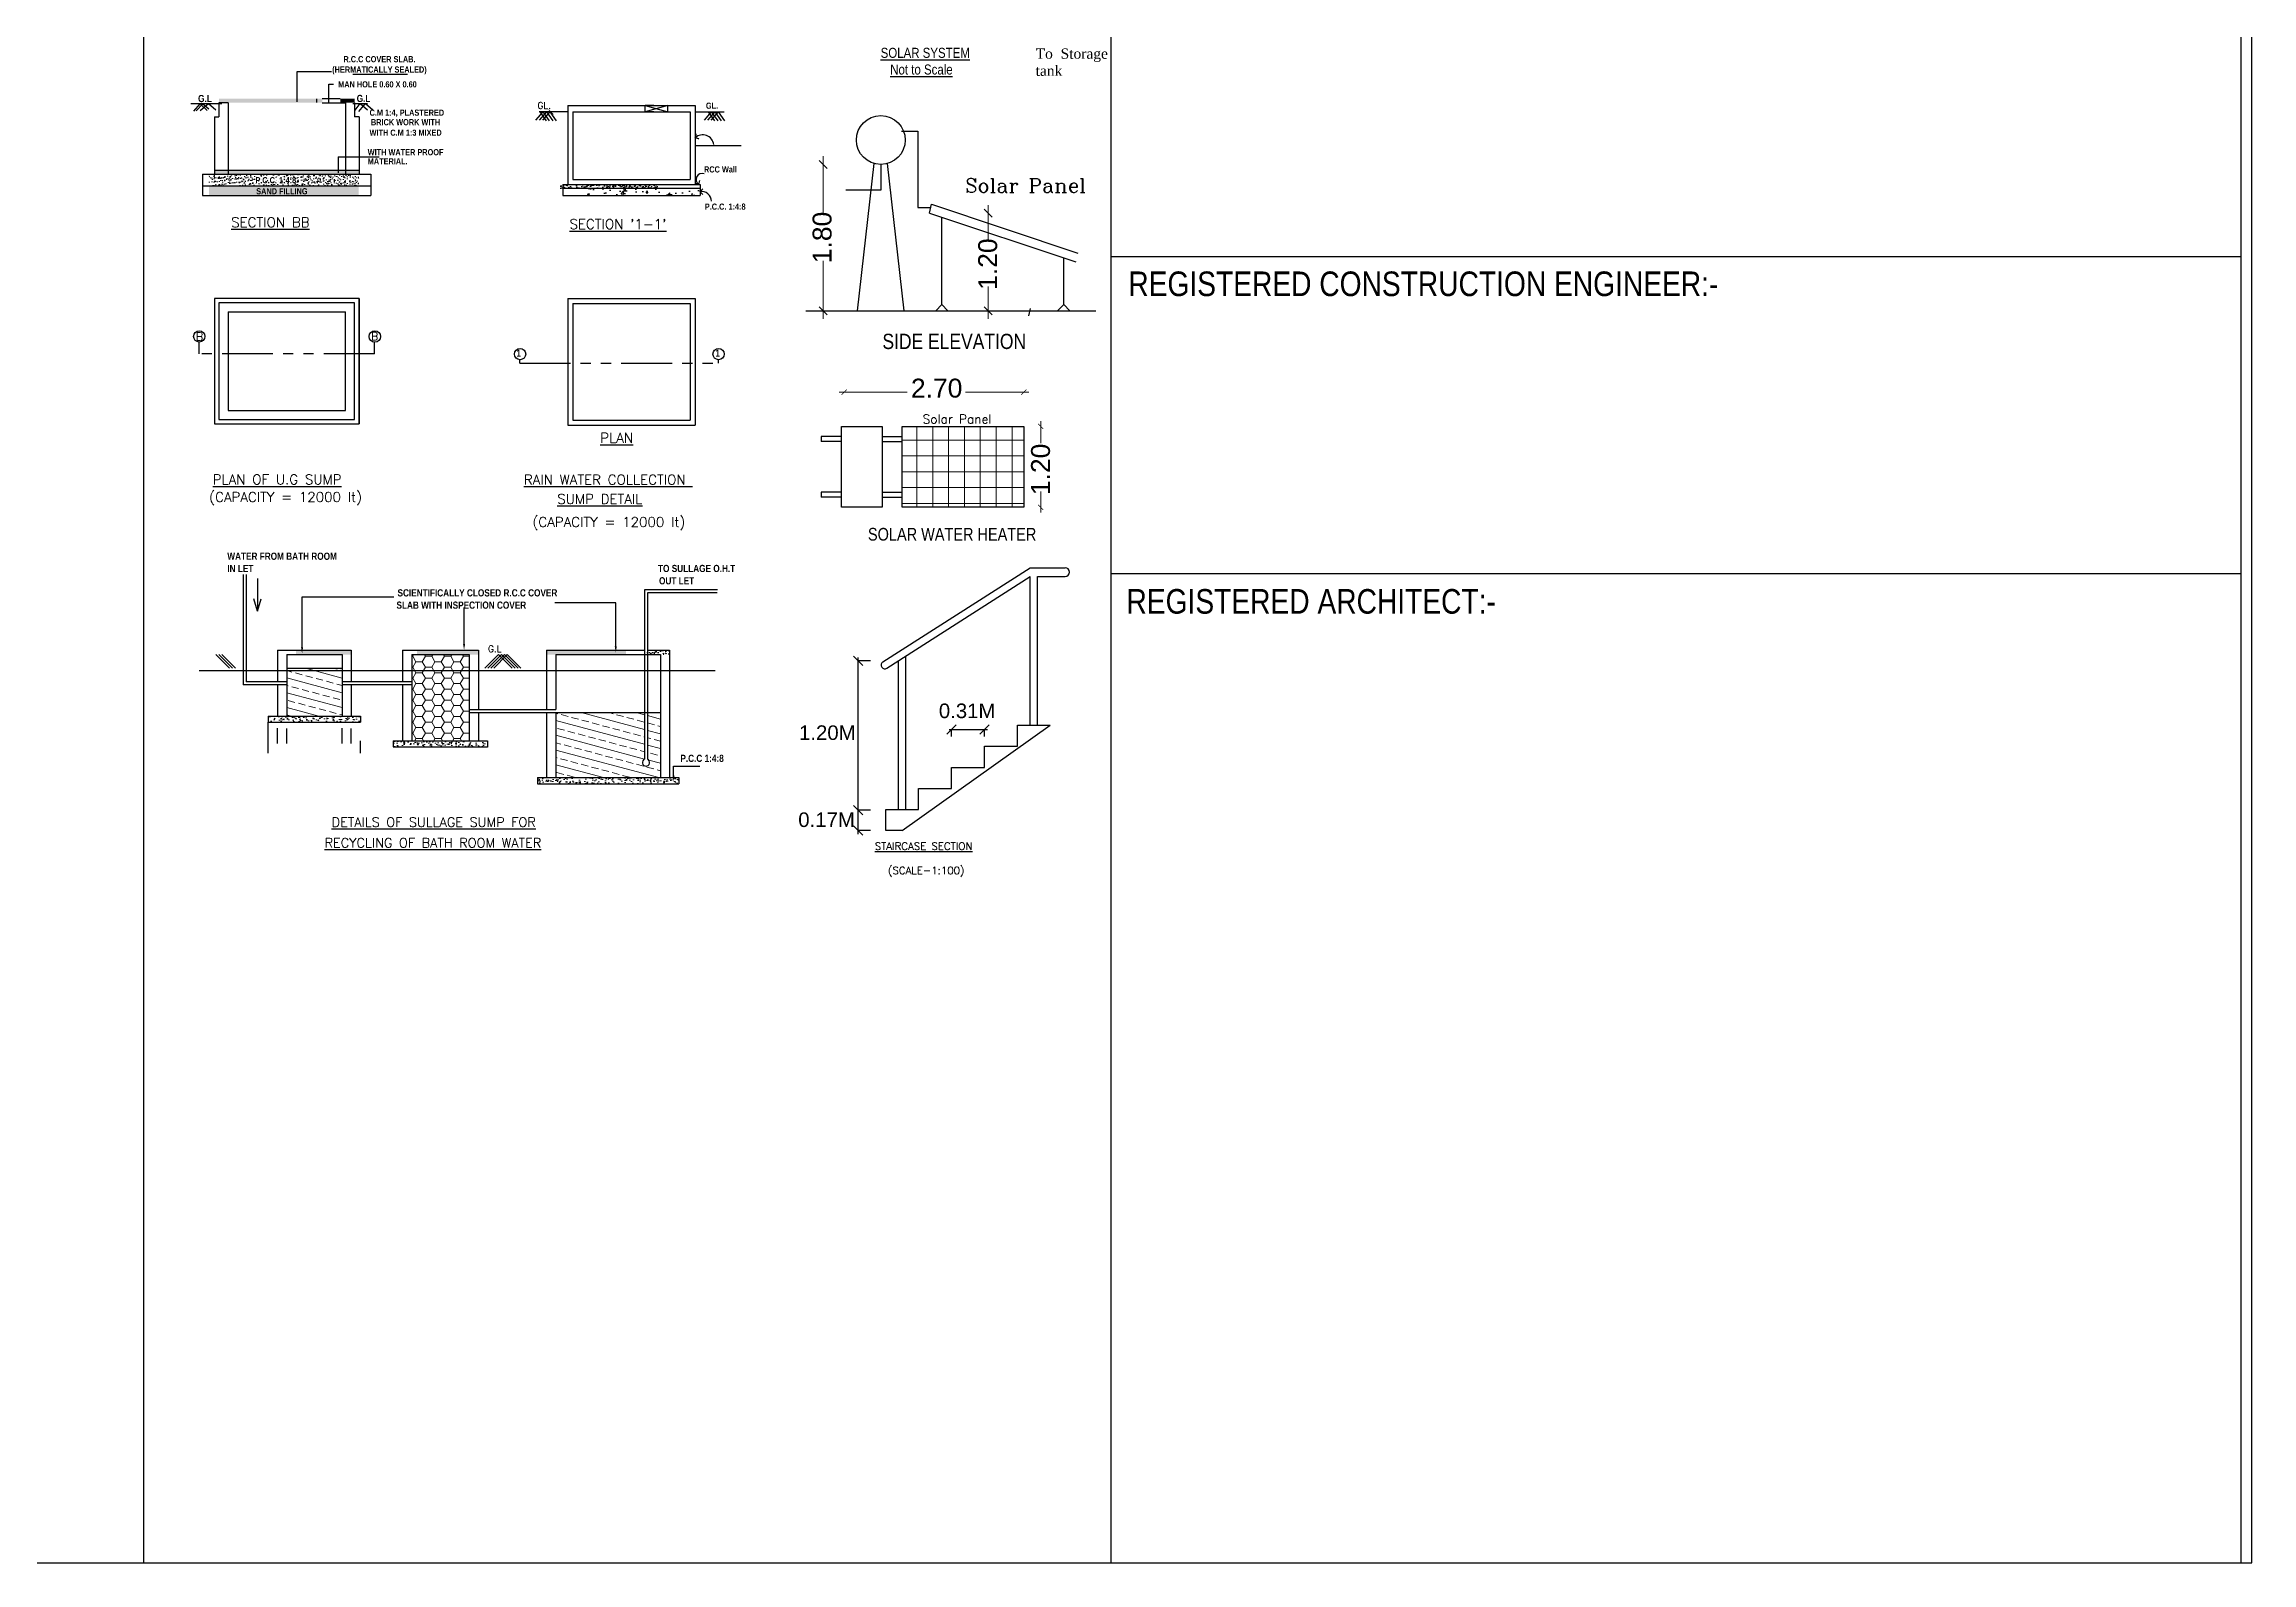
# Model space of a CAD drawing. Header units: metres. Extents: x 0 to 246, y -13 to 116.
# Drawn here: x 146 to 200.3, y -13.1 to 24.3 of the extents above; entities that cross this region are included whole.
import ezdxf

# ---------------------------------------------------------------- set-up
doc = ezdxf.new("R2010")
doc.units = ezdxf.units.M
doc.header["$MEASUREMENT"] = 0
doc.linetypes.add('PHANTOM', pattern=[2.5, 1.25, -0.25, 0.25, -0.25, 0.25, -0.25])
for name, color, linetype in [('DIM', 8, 'Continuous'), ('dim in', 8, 'Continuous'), ('fur', 4, 'Continuous'), ('hatch', 8, 'Continuous'), ('TX', 7, 'Continuous'), ('wall', 2, 'Continuous'), ('win', 5, 'Continuous')]:
    doc.layers.add(name, color=color, linetype=linetype)
doc.layers.add('others', color=4, linetype='Continuous', lineweight=20)
doc.layers.add('text', color=7, linetype='Continuous', lineweight=25)
doc.styles.add('in', font='verdana.ttf', dxfattribs={"height": 8})
doc.styles.add('MADDYTEXT', font='romanc.shx', dxfattribs={"width": 0.8, "height": 4.5})
doc.styles.add('R1', font='swisscb.ttf')
doc.styles.add('ROMAND', font='ROMAND.SHX')
doc.styles.add('RomanS', font='romans.shx')
doc.styles.add('RS2', font='romans.shx', dxfattribs={"height": 5})
doc.styles.add('RTBIG', font='swisscb.ttf', dxfattribs={"height": 10})
doc.styles.add('STYLE2', font='swissck.ttf', dxfattribs={"height": 10})
doc.styles.add('STYLE3', font='swissck.ttf', dxfattribs={"height": 0.5})
doc.styles.add('T300', font='sanss___.ttf', dxfattribs={"height": 9})
pattern_1 = [(50, (1634.23562, -115.47435), (0.2261496, -0.019785526), [0.023647235, -0.260119582]), (355, (1634.23562, -115.47435), (-0.043747805, 0.23716352), [0.018917788, -0.208095666]), (100.4514, (1634.25446, -115.476), (0.182401962, 0.21737785), [0.020097056, -0.22106763]), (46.1842, (1634.23562, -115.4113), (0.33649733, -0.05218756), [0.03547085, -0.39017937]), (96.6356, (1634.26366, -115.41564), (0.294695846, 0.30713592), [0.030145586, -0.33160139]), (351.1842, (1634.2356, -115.4113), (0.294695606, 0.30713615), [0.02837668, -0.3121435]), (21, (1634.26715, -115.42706), (0.188202683, -0.126944312), [0.023647235, -0.260119582]), (326, (1634.26715, -115.42706), (0.076716464, 0.228637245), [0.018917788, -0.208095666]), (71.4514, (1634.28283, -115.43764), (0.264919223, 0.101692725), [0.020097056, -0.22106763]), (37.5, (1634.23562, -115.47435), (0.0038339594, 0.104960255), [0, -0.205573294, 0, -0.211248631, 0, -0.208883907]), (7.5, (1634.23562, -115.47435), (0.082944895, 0.124356618), [0, -0.120443249, 0, -0.200843847, 0, -0.079612357]), (327.5, (1634.165305, -115.47435), (0.1683123263, -0.0071114713), [0, -0.078824116, 0, -0.245931242, 0, -0.32633184]), (317.5, (1634.13378, -115.47435), (0.183876537, 0.031562747), [0, -0.10247135, 0, -0.163323568, 0, -0.2317429])]
pattern_2 = [(345, (-5191.48907, -586.82304), (0.090845485, 0.339039965), []), (345, (-5191.36497, -587.038), (0.090845485, 0.339039965), [0.1755, -0.08775])]

# ---------------------------------------------------------------- blocks, each defined once
blk = doc.blocks.new('_ArchTick')
at = {"color": 0, "lineweight": 0, "const_width": 0.15}
blk.add_lwpolyline([(-0.5, -0.5), (0.5, 0.5)], dxfattribs=at)
blk = doc.blocks.new('_Oblique')
at = {"color": 0, "linetype": 'ByBlock', "lineweight": -2}
blk.add_line((-0.5, -0.5), (0.5, 0.5), dxfattribs=at)

msp = doc.modelspace()

# ---------------------------------------------------------------- hatches: boundary and pattern name
at = {"layer": 'hatch', "lineweight": 5}
h = msp.add_hatch(dxfattribs=at)
h.set_pattern_fill('AR-CONC', color=0, scale=0.025224, style=0)
h.set_pattern_definition([(50, (-61.26195, -196.048), (0.18091968, -0.01582842), [0.01891779, -0.20809567]), (355, (-61.26195, -196.048), (-0.03499824, 0.18973082), [0.01513423, -0.16647653]), (100.4514, (-61.24687, -196.04932), (0.14592157, 0.17390228), [0.01607765, -0.1768541]), (46.1842, (-61.26195, -195.99756), (0.26919786, -0.04175005), [0.02837668, -0.3121435]), (96.6356, (-61.23952, -196.00104), (0.23575668, 0.24570874), [0.02411647, -0.2652811]), (351.1842, (-61.26195, -195.99756), (0.23575648, 0.24570892), [0.02270135, -0.2497148]), (21, (-61.23673, -196.01017), (0.150562146, -0.10155545), [0.01891779, -0.20809567]), (326, (-61.23673, -196.01017), (0.06137317, 0.1829098), [0.01513423, -0.16647653]), (71.4514, (-61.22418, -196.01863), (0.21193538, 0.08135418), [0.01607765, -0.1768541]), (37.5, (-61.26195, -196.048004), (0.003067168, 0.083968204), [0, -0.164458635, 0, -0.168998904, 0, -0.167107126]), (7.5, (-61.26195, -196.048), (0.066355916, 0.099485294), [0, -0.0963546, 0, -0.160675078, 0, -0.063689886]), (327.5, (-61.3182, -196.048004), (0.134649861, -0.005689177), [0, -0.063059293, 0, -0.196744993, 0, -0.26106547]), (317.5, (-61.34342, -196.048), (0.14710123, 0.025250198), [0, -0.08197708, 0, -0.130658854, 0, -0.18539432])])
h.paths.add_polyline_path([(153.76873, 21.09729), (152.78659, 21.09729), (150.08981, 21.09729), (150.08981, 20.80258), (153.76873, 20.80258)])
h.paths.add_polyline_path([(151.35254, 20.83259), (152.37509, 20.83259), (152.37509, 21.07051), (151.35254, 21.07051)], flags=24)
h = msp.add_hatch(dxfattribs=at)
h.set_pattern_fill('AR-SAND', color=0, scale=0.025224, style=0)
h.set_pattern_definition([(37.5, (-61.26195, -196.048004), (-0.0015889266, 0.0486016576), [0, -0.03834005, 0, -0.042880319, 0, -0.04098854]), (7.5, (-61.26195, -196.048004), (0.044640347, 0.071185014), [0, -0.020683448, 0, -0.0345564924, 0, -0.0132424515]), (327.5, (-61.292976, -196.048004), (0.078550233, 0.0001427424), [0, -0.0126118585, 0, -0.045402691, 0, -0.059275735]), (317.5, (-61.292976, -196.048004), (0.075825687, 0.02213824), [0, -0.0063059293, 0, -0.029763986, 0, -0.034052018])])
h.paths.add_polyline_path([(153.76873, 20.80258), (150.08981, 20.80258), (150.08981, 20.57663), (153.76873, 20.57663)])
h.paths.add_polyline_path([(151.24036, 20.5601), (152.46977, 20.5601), (152.46977, 20.79802), (151.24036, 20.79802)], flags=9)
at = {"layer": 'hatch'}
h = msp.add_hatch(dxfattribs=at)
h.set_pattern_fill('AR-CONC', color=0, scale=0.025224, style=0)
h.set_pattern_definition([(50, (18.55892, -12.90014), (0.18091968, -0.01582842), [0.01891779, -0.20809567]), (355, (18.55892, -12.90014), (-0.03499824, 0.18973082), [0.01513423, -0.16647653]), (100.4514, (18.574, -12.90145), (0.14592157, 0.17390228), [0.01607765, -0.1768541]), (46.1842, (18.55892, -12.84969), (0.26919786, -0.04175005), [0.0283767, -0.3121435]), (96.6356, (18.58135, -12.85317), (0.2357567, 0.24570874), [0.02411647, -0.2652811]), (351.1842, (18.55892, -12.8497), (0.2357565, 0.2457089), [0.02270135, -0.2497148]), (21, (18.58414, -12.8623), (0.15056215, -0.10155545), [0.01891779, -0.20809567]), (326, (18.58414, -12.8623), (0.06137317, 0.1829098), [0.01513423, -0.16647653]), (71.4514, (18.59669, -12.87076), (0.21193538, 0.08135418), [0.01607765, -0.1768541]), (37.5, (18.55892, -12.900135), (0.003067168, 0.083968204), [0, -0.164458635, 0, -0.168998904, 0, -0.167107126]), (7.5, (18.55892, -12.900135), (0.066355916, 0.099485294), [0, -0.0963546, 0, -0.16067508, 0, -0.063689886]), (327.5, (18.50267, -12.900135), (0.13464986, -0.005689177), [0, -0.06305929, 0, -0.19674499, 0, -0.26106547]), (317.5, (18.47745, -12.90014), (0.14710123, 0.0252502), [0, -0.08197708, 0, -0.13065885, 0, -0.18539432])])
h.paths.add_polyline_path([(161.14612, 20.84904), (158.69438, 20.84904), (158.69438, 20.75824), (161.14612, 20.75824)])
h = msp.add_hatch(dxfattribs=at)
h.set_pattern_fill('AR-CONC', color=0, scale=0.075671, style=0)
h.set_pattern_definition([(50, (785.3474, -15.5133), (0.54275904, -0.04748526), [0.05675336, -0.624287]), (355, (785.3474, -15.5133), (-0.10499473, 0.56919245), [0.0454027, -0.4994296]), (100.4514, (785.39263, -15.51724), (0.4377647, 0.52170684), [0.04823294, -0.5305623]), (46.1842, (785.3474, -15.36194), (0.8075936, -0.12525014), [0.08513, -0.9364305]), (96.6356, (785.4147, -15.3724), (0.70727, 0.7371262), [0.0723494, -0.7958433]), (351.1842, (785.3474, -15.3619), (0.7072695, 0.7371268), [0.068104, -0.7491444]), (21, (785.42307, -15.39977), (0.45168644, -0.30466635), [0.05675336, -0.624287]), (326, (785.42307, -15.39977), (0.1841195, 0.5487294), [0.0454027, -0.4994296]), (71.4514, (785.4607, -15.42516), (0.63580614, 0.24406254), [0.04823294, -0.5305623]), (37.5, (785.3474, -15.51328), (0.0092015, 0.25190461), [0, -0.4933759, 0, -0.50699671, 0, -0.50132138]), (7.5, (785.3474, -15.51328), (0.19906775, 0.29845588), [0, -0.2890638, 0, -0.48202523, 0, -0.19106966]), (327.5, (785.17865, -15.51328), (0.40394958, -0.01706753), [0, -0.18917788, 0, -0.59023498, 0, -0.78319642]), (317.5, (785.103, -15.51328), (0.44130369, 0.0757506), [0, -0.24593124, 0, -0.39197656, 0, -0.55618296])])
h.paths.add_polyline_path([(159.26151, 20.75824), (159.26151, 20.57663), (162.16728, 20.57663), (162.16728, 20.66689), (162.16484, 20.66934), (162.16728, 20.67178), (162.16728, 20.75824)])
h = msp.add_hatch(dxfattribs=at)
h.set_pattern_fill('AR-CONC', color=0, scale=0.03153, style=0)
h.set_pattern_definition([(50, (1185.64051, -320.00642), (0.2261496, -0.019785526), [0.023647235, -0.26011958]), (355, (1185.6405, -320.00642), (-0.043747805, 0.23716352), [0.01891779, -0.208095666]), (100.4514, (1185.65936, -320.00807), (0.18240196, 0.21737785), [0.020097056, -0.22106763]), (46.1842, (1185.6405, -319.94336), (0.33649733, -0.05218756), [0.03547085, -0.39017937]), (96.6356, (1185.66855, -319.9477), (0.29469585, 0.30713592), [0.03014559, -0.33160139]), (351.1842, (1185.6405, -319.94336), (0.29469561, 0.30713615), [0.02837668, -0.3121435]), (21, (1185.67204, -319.95912), (0.188202683, -0.126944312), [0.023647235, -0.26011958]), (326, (1185.67204, -319.95912), (0.076716464, 0.228637245), [0.01891779, -0.208095666]), (71.4514, (1185.68772, -319.9697), (0.264919223, 0.101692725), [0.020097056, -0.22106763]), (37.5, (1185.64051, -320.00642), (0.0038339594, 0.104960255), [0, -0.205573294, 0, -0.21124863, 0, -0.208883907]), (7.5, (1185.64051, -320.00642), (0.082944895, 0.124356618), [0, -0.120443249, 0, -0.200843847, 0, -0.079612357]), (327.5, (1185.5702, -320.00642), (0.168312326, -0.007111471), [0, -0.078824116, 0, -0.245931242, 0, -0.32633184]), (317.5, (1185.53867, -320.00642), (0.183876537, 0.031562747), [0, -0.10247135, 0, -0.163323568, 0, -0.2317429])])
h.paths.add_polyline_path([(153.5869, 9.2766), (153.5869, 9.3901), (152.22482, 9.3901), (152.22482, 9.2766)])
h.paths.add_polyline_path([(155.20122, 9.3901), (155.20122, 9.2766), (156.71464, 9.2766), (156.71464, 9.3901)])
h.paths.add_polyline_path([(160.34686, 9.2766), (160.34686, 9.3901), (158.39202, 9.3901), (158.39202, 9.2766)])
at = {"layer": 'hatch', "lineweight": 5}
h = msp.add_hatch(dxfattribs=at)
h.set_pattern_fill('HONEY', color=0, scale=1.248, style=0)
h.set_pattern_definition([(0, (-5191.48907, -586.82304), (0.234, 0.1350999624), [0.156, -0.312]), (120, (-5191.48907, -586.82304), (-0.2339999995, 0.1350999633), [0.156, -0.312]), (60, (-5191.48907, -586.82304), (5e-10, 0.2701999257), [-0.312, 0.156])])
h.paths.add_polyline_path([(155.0751, 9.2766), (155.0751, 8.60817), (155.0751, 8.5325), (155.0751, 7.1578), (156.48763, 7.1578), (156.48763, 7.85146), (156.48763, 7.92713), (156.48763, 9.2766)])
at = {"layer": 'hatch'}
h = msp.add_hatch(dxfattribs=at)
h.set_pattern_fill('AR-CONC', color=0, scale=0.03153, style=0)
h.set_pattern_definition([(50, (1186.09323, -320.00642), (0.2261496, -0.019785526), [0.023647235, -0.26011958]), (355, (1186.09323, -320.00642), (-0.043747805, 0.23716352), [0.01891779, -0.208095666]), (100.4514, (1186.11207, -320.00807), (0.18240196, 0.21737785), [0.020097056, -0.22106763]), (46.1842, (1186.09323, -319.94336), (0.33649733, -0.05218756), [0.03547085, -0.39017937]), (96.6356, (1186.12127, -319.9477), (0.29469585, 0.30713592), [0.03014559, -0.33160139]), (351.1842, (1186.09323, -319.94336), (0.29469561, 0.30713615), [0.02837668, -0.3121435]), (21, (1186.12476, -319.95912), (0.188202683, -0.126944312), [0.023647235, -0.26011958]), (326, (1186.12476, -319.95912), (0.076716464, 0.228637245), [0.01891779, -0.208095666]), (71.4514, (1186.14044, -319.9697), (0.264919223, 0.101692725), [0.020097056, -0.22106763]), (37.5, (1186.09323, -320.00642), (0.0038339594, 0.104960255), [0, -0.205573294, 0, -0.21124863, 0, -0.208883907]), (7.5, (1186.09323, -320.00642), (0.082944895, 0.124356618), [0, -0.120443249, 0, -0.200843847, 0, -0.079612357]), (327.5, (1186.02292, -320.00642), (0.168312326, -0.007111471), [0, -0.078824116, 0, -0.245931242, 0, -0.32633184]), (317.5, (1185.99139, -320.00642), (0.183876537, 0.031562747), [0, -0.10247135, 0, -0.163323568, 0, -0.2317429])])
h.paths.add_polyline_path([(160.87525, 9.3901), (160.87525, 9.2766), (161.41756, 9.2766), (161.41756, 9.3901)])
at = {"layer": 'hatch', "lineweight": 5}
h = msp.add_hatch(dxfattribs=at)
h.set_pattern_fill('ANSI33', color=0, scale=1.404, angle=300, style=0)
h.set_pattern_definition(pattern_2)
h.paths.add_polyline_path([(151.99781, 8.94238), (151.99781, 8.60817), (151.99781, 8.5325), (151.99781, 7.76317), (153.35989, 7.76317), (153.35989, 8.5325), (153.35989, 8.60817), (153.35989, 8.94238)])
h = msp.add_hatch(dxfattribs=at)
h.set_pattern_fill('AR-CONC', color=0, scale=0.03153, style=0)
h.set_pattern_definition(pattern_1)
h.paths.add_polyline_path([(153.81392, 7.61183), (153.81392, 7.76317), (151.54378, 7.76317), (151.54378, 7.61183)])
h = msp.add_hatch(dxfattribs=at)
h.set_pattern_fill('ANSI33', color=0, scale=1.404, angle=300, style=0)
h.set_pattern_definition(pattern_2)
h.paths.add_polyline_path([(161.19054, 6.24975), (161.19054, 7.85146), (160.87525, 7.85146), (160.87525, 6.70378, -4.55297018), (160.79958, 6.70378), (160.79958, 7.85146), (158.61903, 7.85146), (158.61903, 6.24975)])
h = msp.add_hatch(dxfattribs=at)
h.set_pattern_fill('AR-CONC', color=0, scale=0.03153, style=0)
h.set_pattern_definition(pattern_1)
h.paths.add_polyline_path([(154.62108, 7.1578), (154.62108, 7.00646), (156.94166, 7.00646), (156.94166, 7.1578)])
h = msp.add_hatch(dxfattribs=at)
h.set_pattern_fill('AR-CONC', color=0, scale=0.03153, style=0)
h.set_pattern_definition(pattern_1)
h.paths.add_polyline_path([(161.64457, 6.24975), (158.16501, 6.24975), (158.16501, 6.09841), (161.64457, 6.09841)])
at = {"layer": 'others', "lineweight": 5}
h = msp.add_hatch(dxfattribs=at)
h.set_pattern_fill('ANSI37', color=0, scale=3.12, angle=135, style=0)
h.set_pattern_definition([(180, (-5191.48907, -586.82304), (-1e-16, -0.39), []), (270, (-5191.48907, -586.82304), (0.39, -1e-16), [])])
h.paths.add_polyline_path([(167.14229, 14.89461), (167.14229, 12.90183), (170.13146, 12.90183), (170.13146, 14.89461)])

# ---------------------------------------------------------------- linework, layer by layer
for p, q in [((172.28448, 0.00381), (172.28448, 115.29252)), ((172.28448, 8.16107), (172.28448, 115.29252)), ((200.08118, 0.00381), (200.08118, 115.29252)), ((200.08118, 0.00381), (200.08118, 115.29252)), ((166.66551, 9.0979), (170.28688, 11.41653)), ((170.28688, 11.41653), (171.14713, 11.41653)), ((166.76416, 8.94381), (170.28688, 11.19927)), ((170.28688, 7.53997), (170.28688, 11.19927)), ((170.46985, 7.53997), (170.46985, 11.19927)), ((170.46985, 11.19927), (171.14713, 11.19927)), ((167.23116, 5.46636), (167.23116, 9.24281)), ((167.04819, 5.46636), (167.04819, 9.12567)), ((167.13967, 4.94796), (170.7832, 7.53997)), ((169.97353, 7.02157), (169.97353, 7.53997)), ((169.97353, 7.53997), (170.7832, 7.53997)), ((169.16385, 7.02157), (169.97353, 7.02157)), ((169.16385, 6.50316), (169.16385, 7.02157)), ((167.54451, 5.98476), (168.35418, 5.98476)), ((167.54451, 5.46636), (167.54451, 5.98476)), ((168.35418, 5.98476), (168.35418, 6.50316)), ((168.35418, 6.50316), (169.16385, 6.50316)), ((166.73484, 5.46636), (167.54451, 5.46636)), ((166.73484, 4.94796), (166.73484, 5.46636)), ((167.13967, 4.94796), (166.73484, 4.94796))]:
    msp.add_line(p, q)
at = {"color": 7}
for p, q in [((172.28448, 19.07642), (200.08118, 19.07642)), ((172.28448, 11.27642), (200.08118, 11.27642))]:
    msp.add_line(p, q, dxfattribs=at)
at = {"color": 6, "lineweight": -2, "ltscale": 0.05}
msp.add_line((158.61903, 9.2766), (161.19054, 9.2766), dxfattribs=at)
for points in [[(-0.25515, -13.07124), (200.34222, -13.07124), (200.34222, 115.55356), (-0.25515, 115.55356)], [(0.00589, -13.07124), (200.08118, -13.07124), (200.08118, 115.29252), (0.00589, 115.29252)], [(148.47168, -13.07124), (172.28448, -13.07124), (172.28448, 49.81527), (148.47168, 49.81527)]]:
    msp.add_lwpolyline(points, close=True)
for centre, radius, start, end in [((171.14713, 11.3079), 0.10863, 270, 90), ((166.71483, 9.02086), 0.09148, 122.629845, 302.629845)]:
    msp.add_arc(centre, radius, start, end)
at = {"layer": 'DIM', "color": 5}
for p, q in [((166.059, 4.86173), (166.059, 9.20332)), ((166.35997, 9.12567), (166.059, 9.12567)), ((168.2951, 7.43551), (169.24151, 7.43551)), ((168.35418, 7.25985), (168.35418, 7.43551)), ((169.16385, 7.25985), (169.16385, 7.43551)), ((166.35997, 5.44779), (166.059, 5.44779)), ((166.35997, 4.94796), (166.059, 4.94796))]:
    msp.add_line(p, q, dxfattribs=at)
at = {"layer": 'dim in', "color": 0}
for p, q in [((149.7165, 22.64888), (149.86636, 22.82859)), ((149.7726, 22.66134), (149.93774, 22.83332)), ((149.86636, 22.82859), (150.04265, 22.66938)), ((149.87105, 22.66637), (150.07757, 22.83834)), ((149.93774, 22.83332), (150.08011, 22.70682)), ((150.07757, 22.83834), (150.25385, 22.67913)), ((153.68458, 22.67125), (153.8058, 22.83834)), ((153.77271, 22.6409), (153.9379, 22.83834)), ((153.8058, 22.83834), (153.98208, 22.67913)), ((153.9379, 22.83834), (154.11418, 22.67913)), ((158.30158, 22.62928), (158.12216, 22.4248)), ((158.3906, 22.62928), (158.21118, 22.4248)), ((158.22245, 22.62928), (158.37933, 22.41492)), ((158.46973, 22.62928), (158.29031, 22.4248)), ((158.30158, 22.62928), (158.45846, 22.41492)), ((158.3906, 22.62928), (158.54748, 22.41492)), ((158.46973, 22.62928), (158.62661, 22.41492)), ((162.44328, 22.62928), (162.26385, 22.4248)), ((162.5323, 22.62928), (162.35287, 22.4248)), ((162.36415, 22.62928), (162.52102, 22.41492)), ((162.61143, 22.62928), (162.432, 22.4248)), ((162.44328, 22.62928), (162.60015, 22.41492)), ((162.5323, 22.62928), (162.68917, 22.41492)), ((162.61143, 22.62928), (162.7683, 22.41492)), ((157.72943, 16.44771), (157.72943, 16.53493)), ((162.62154, 16.44771), (162.62154, 16.53493)), ((151.54378, 6.85345), (151.54378, 7.61183)), ((151.7708, 7.09326), (151.7708, 7.46685)), ((151.99781, 7.09326), (151.99781, 7.45536)), ((153.35989, 7.09326), (153.35989, 7.46685)), ((153.5869, 7.09326), (153.5869, 7.45536)), ((153.81392, 6.85345), (153.81392, 7.15183))]:
    msp.add_line(p, q, dxfattribs=at)
at = {"layer": 'dim in', "color": 0, "linetype": 'PHANTOM'}
for p, q in [((149.84589, 16.67663), (149.84589, 16.96714)), ((154.15938, 16.67663), (154.15938, 16.96714)), ((154.15938, 16.67663), (149.84589, 16.67663)), ((157.72943, 16.44771), (162.62154, 16.44771))]:
    msp.add_line(p, q, dxfattribs=at)
at = {"layer": 'dim in', "color": 0}
for centre in [(149.84589, 17.10585), (154.16638, 17.10568), (157.73958, 16.67365), (162.62154, 16.67365)]:
    msp.add_circle(centre, 0.13872, dxfattribs=at)
at = {"layer": 'fur', "color": 0}
for p, q in [((150.9258, 11.24971), (150.9258, 8.5325)), ((151.00147, 11.24971), (151.00147, 8.60817)), ((160.79958, 10.872), (160.79958, 6.70378)), ((162.59633, 10.872), (160.79958, 10.872)), ((160.87525, 10.79633), (160.87525, 6.70378)), ((162.5846, 10.79633), (160.87525, 10.79633)), ((151.99781, 8.5325), (150.9258, 8.5325)), ((151.99781, 8.60817), (151.00147, 8.60817)), ((155.0751, 8.60817), (153.35989, 8.60817)), ((155.0751, 8.5325), (153.35989, 8.5325)), ((156.48763, 7.92713), (158.61903, 7.92713)), ((156.48763, 7.85146), (158.61903, 7.85146))]:
    msp.add_line(p, q, dxfattribs=at)
msp.add_arc((160.83741, 6.6218), 0.09029, 114.775141, 65.224859, dxfattribs=at)
at = {"layer": 'hatch', "color": 0}
for p, q in [((153.625, 23.55999), (154.96879, 23.55999)), ((151.27893, 11.14882), (151.27893, 10.35038)), ((151.27893, 10.35038), (151.19065, 10.65306)), ((151.27893, 10.35038), (151.36722, 10.65306)), ((152.37616, 9.45316), (152.37616, 10.70174)), ((152.37616, 10.70174), (154.63369, 10.70174)), ((156.36151, 9.54145), (156.36151, 10.43689)), ((160.09331, 10.55039), (158.59154, 10.55039)), ((160.09331, 9.47839), (160.09331, 10.55039)), ((150.25737, 9.2766), (150.59213, 8.94184)), ((150.25737, 9.2766), (150.59213, 8.94184)), ((150.32872, 9.2766), (150.66347, 8.94184)), ((150.40006, 9.2766), (150.73481, 8.94184)), ((157.21083, 9.2766), (156.87608, 8.94184)), ((157.28218, 9.2766), (156.94742, 8.94184)), ((157.35352, 9.2766), (157.01877, 8.94184)), ((157.35352, 9.2766), (157.01877, 8.94184)), ((157.42486, 9.2766), (157.09011, 8.94184)), ((157.21083, 9.2766), (157.54559, 8.94184)), ((157.28218, 9.2766), (157.61693, 8.94184)), ((157.28218, 9.2766), (157.61693, 8.94184)), ((157.35352, 9.2766), (157.68828, 8.94184)), ((157.42486, 9.2766), (157.75962, 8.94184)), ((151.99781, 8.94238), (153.35989, 8.94238)), ((156.48763, 7.92713), (156.48763, 7.85146)), ((158.61903, 7.85146), (161.19054, 7.85146)), ((161.51644, 6.3002), (161.51644, 6.53532)), ((161.51644, 6.53532), (162.16355, 6.53532))]:
    msp.add_line(p, q, dxfattribs=at)
for points in [[(160.11854, 9.47839), (160.06809, 9.47839), (160.09331, 9.32704)], [(161.54167, 6.3002), (161.49122, 6.3002), (161.51644, 6.14886)]]:
    msp.add_solid(points, dxfattribs=at)
at = {"layer": 'others', "color": 0}
for p, q in [((165.19539, 21.53925), (165.19539, 20.14737)), ((169.2551, 20.33903), (169.2551, 19.48655)), ((165.19539, 17.53851), (165.19539, 18.96724)), ((169.2551, 18.33578), (169.2551, 17.53851)), ((165.58653, 15.73672), (167.26114, 15.73672)), ((170.25704, 15.73672), (168.69392, 15.73672)), ((170.54747, 14.47662), (170.54747, 15.02019)), ((170.54747, 12.77625), (170.54747, 13.28764))]:
    msp.add_line(p, q, dxfattribs=at)
at = {"layer": 'wall', "color": 0}
for p, q in [((152.25694, 23.62853), (153.09941, 23.62853)), ((152.25694, 22.87922), (152.25694, 23.62853)), ((149.63675, 22.83834), (150.40426, 22.83834)), ((150.55458, 22.85638), (150.32863, 22.85638)), ((150.32863, 22.85638), (150.32863, 22.5111)), ((150.55458, 22.85638), (150.55458, 21.09729)), ((152.73481, 22.95543), (152.73481, 22.8591)), ((153.31431, 22.95462), (152.87354, 22.95462)), ((152.87354, 22.85638), (153.44269, 22.85638)), ((153.03324, 23.3172), (153.1508, 23.3172)), ((153.03324, 22.85777), (153.03324, 23.3172)), ((153.44269, 22.85638), (153.44269, 21.09729)), ((153.625, 22.83834), (153.98659, 22.83834)), ((153.66864, 22.85638), (153.66864, 22.5111)), ((150.22057, 22.5111), (150.22057, 21.09729)), ((150.22057, 22.5111), (150.32863, 22.5111)), ((153.7767, 22.5111), (153.66864, 22.5111)), ((153.7767, 22.5111), (153.7767, 21.09729)), ((158.91594, 22.62928), (158.20524, 22.62928)), ((158.91594, 22.79071), (158.91594, 20.84904)), ((158.91594, 22.79071), (161.3769, 22.79071)), ((159.03702, 22.62928), (159.03702, 20.97012)), ((159.03702, 22.62928), (161.3769, 22.62928)), ((160.81693, 22.79071), (161.3769, 22.79071)), ((161.02968, 22.79071), (160.81693, 22.79071)), ((160.81693, 22.79071), (161.3769, 22.62928)), ((161.3769, 22.79071), (160.81693, 22.62928)), ((160.81693, 22.62928), (160.81693, 22.79071)), ((160.81693, 22.62928), (161.3769, 22.62928)), ((161.02968, 22.62928), (160.81693, 22.62928)), ((161.3769, 22.79071), (162.04621, 22.79071)), ((161.3769, 22.62928), (161.3769, 22.79071)), ((161.3769, 22.62928), (161.92513, 22.62928)), ((161.92513, 22.62928), (161.92513, 20.97012)), ((162.04621, 22.79071), (162.04621, 20.84904)), ((162.04973, 22.62928), (162.76042, 22.62928)), ((162.04621, 21.80416), (163.17665, 21.80416)), ((167.12142, 22.15478), (167.52503, 22.15478)), ((167.52503, 22.15478), (167.52503, 20.27947)), ((150.22057, 21.19553), (153.76688, 21.19553)), ((153.26272, 21.5288), (153.26272, 21.13248)), ((153.26272, 21.5288), (154.27137, 21.5288)), ((166.04063, 17.73856), (166.44814, 21.3623)), ((166.61301, 21.33921), (166.61301, 20.70197)), ((167.18538, 17.73856), (166.77787, 21.3623)), ((149.92585, 21.09729), (149.92585, 20.80258)), ((149.92585, 21.09729), (154.07142, 21.09729)), ((149.92585, 20.80258), (149.92585, 20.57663)), ((154.07142, 20.80258), (149.92585, 20.80258)), ((153.08927, 21.09729), (154.07142, 21.09729)), ((154.07142, 21.09729), (154.07142, 20.80258)), ((154.07142, 20.80258), (154.07142, 20.57663)), ((158.79487, 20.84904), (162.16728, 20.84904)), ((158.79487, 20.84904), (158.79487, 20.57663)), ((158.79487, 20.75824), (162.16728, 20.75824)), ((159.03702, 20.97012), (161.92513, 20.97012)), ((162.16728, 20.84904), (162.16728, 20.57663)), ((166.61301, 20.70197), (165.75424, 20.70197)), ((149.92585, 20.57663), (154.07142, 20.57663)), ((158.79487, 20.57663), (162.16728, 20.57663)), ((167.52503, 20.27947), (167.84249, 20.27947)), ((167.81322, 20.13899), (167.85912, 20.3593)), ((167.81322, 20.13899), (171.41387, 18.93877)), ((167.85912, 20.3593), (171.45977, 19.15908)), ((168.11328, 17.88858), (168.11328, 20.03897)), ((171.11382, 17.88858), (171.11382, 19.03879)), ((153.7767, 18.04225), (150.22057, 18.04225)), ((150.22057, 18.04225), (150.22057, 14.95276)), ((153.66864, 17.93419), (150.32863, 17.93419)), ((150.32863, 17.93419), (150.32863, 15.06082)), ((153.66864, 15.06082), (153.66864, 17.93419)), ((153.7767, 18.04225), (153.7767, 14.95276)), ((153.7767, 14.95276), (153.7767, 18.04225)), ((158.91594, 18.04225), (162.04621, 18.04225)), ((158.91594, 18.04225), (158.91594, 14.9246)), ((162.04621, 18.04225), (162.04621, 14.9246)), ((150.55458, 17.70824), (153.44269, 17.70824)), ((150.55458, 17.70824), (150.55458, 15.28677)), ((153.44269, 15.28677), (153.44269, 17.70824)), ((159.03702, 17.92118), (161.92513, 17.92118)), ((159.03702, 17.92118), (159.03702, 15.04568)), ((161.92513, 17.92118), (161.92513, 15.04568)), ((164.77074, 17.73856), (171.90251, 17.73856)), ((168.11328, 17.88858), (167.96325, 17.73856)), ((168.11328, 17.88858), (168.2633, 17.73856)), ((170.25709, 17.61097), (170.29448, 17.79048)), ((171.11382, 17.88858), (170.96379, 17.73856)), ((171.11382, 17.88858), (171.26384, 17.73856)), ((150.55458, 15.28677), (153.44269, 15.28677)), ((150.22057, 14.95276), (153.7767, 14.95276)), ((150.32863, 15.06082), (153.66864, 15.06082)), ((158.91594, 14.9246), (162.04621, 14.9246)), ((159.03702, 15.04568), (161.92513, 15.04568)), ((165.14951, 14.64552), (165.14951, 14.52097)), ((165.6477, 14.64552), (165.14951, 14.64552)), ((165.6477, 14.52097), (165.14951, 14.52097)), ((166.64409, 14.64552), (167.14229, 14.64552)), ((166.64409, 14.52097), (167.14229, 14.52097)), ((165.14951, 13.27548), (165.14951, 13.15093)), ((165.6477, 13.27548), (165.14951, 13.27548)), ((165.6477, 13.15093), (165.14951, 13.15093)), ((166.64409, 13.27548), (167.14229, 13.27548)), ((166.64409, 13.15093), (167.14229, 13.15093)), ((151.7708, 9.3901), (153.5869, 9.3901)), ((151.7708, 9.3901), (151.7708, 8.60817)), ((151.99781, 9.2766), (151.99781, 8.60817)), ((151.99781, 9.2766), (153.35989, 9.2766)), ((153.35989, 9.2766), (153.35989, 8.60817)), ((153.5869, 9.3901), (153.5869, 8.60817)), ((154.84809, 9.3901), (154.84809, 8.60817)), ((154.84809, 9.3901), (156.71464, 9.3901)), ((155.0751, 9.2766), (155.0751, 8.60817)), ((155.0751, 9.2766), (156.48763, 9.2766)), ((156.48763, 9.2766), (156.48763, 7.92713)), ((156.71464, 9.3901), (156.71464, 7.92713)), ((158.39202, 9.3901), (158.39202, 7.92713)), ((158.39202, 9.3901), (160.79958, 9.3901)), ((158.61903, 9.2766), (158.61903, 7.92713)), ((160.87525, 9.3901), (161.41756, 9.3901)), ((161.19054, 9.2766), (161.19054, 6.24975)), ((161.41756, 9.3901), (161.41756, 6.24975)), ((149.84118, 8.88346), (162.53612, 8.88346)), ((151.7708, 8.5325), (151.7708, 7.76317)), ((151.99781, 8.5325), (151.99781, 7.76317)), ((153.35989, 8.5325), (153.35989, 7.76317)), ((153.5869, 8.5325), (153.5869, 7.76317)), ((154.84809, 8.5325), (154.84809, 7.1578)), ((155.0751, 8.5325), (155.0751, 7.1578)), ((151.54378, 7.76317), (153.81392, 7.76317)), ((151.54378, 7.76317), (151.54378, 7.61183)), ((151.54378, 7.61183), (153.81392, 7.61183)), ((153.81392, 7.76317), (153.81392, 7.61183)), ((156.48763, 7.85146), (156.48763, 7.1578)), ((156.71464, 7.85146), (156.71464, 7.1578)), ((158.39202, 7.85146), (158.39202, 6.24975)), ((158.61903, 7.85146), (158.61903, 6.24975)), ((154.62108, 7.1578), (156.94166, 7.1578)), ((154.62108, 7.1578), (154.62108, 7.00646)), ((156.94166, 7.1578), (156.94166, 7.00646)), ((154.62108, 7.00646), (156.94166, 7.00646)), ((158.16501, 6.24975), (161.64457, 6.24975)), ((158.16501, 6.24975), (158.16501, 6.09841)), ((158.16501, 6.09841), (161.64457, 6.09841)), ((161.64457, 6.24975), (161.64457, 6.09841))]:
    msp.add_line(p, q, dxfattribs=at)
for points in [[(166.64409, 14.89461), (166.64409, 12.90183), (165.6477, 12.90183), (165.6477, 14.89461)], [(170.13146, 14.89461), (170.13146, 12.90183), (167.14229, 12.90183), (167.14229, 14.89461)]]:
    msp.add_lwpolyline(points, close=True, dxfattribs=at)
msp.add_circle((166.61301, 21.93931), 0.60011, dxfattribs=at)
for points in [[(150.32863, 22.95462), (152.87354, 22.95462), (150.32863, 22.85638), (152.87354, 22.85638)], [(153.31431, 22.95462), (153.66864, 22.95462), (153.31431, 22.85638), (153.66864, 22.85638)], [(150.22057, 21.19553), (153.7767, 21.19553), (150.22057, 21.09729), (153.7767, 21.09729)], [(152.40139, 9.45316), (152.35094, 9.45316), (152.37616, 9.30182)], [(156.38674, 9.54145), (156.33629, 9.54145), (156.36151, 9.3901)]]:
    msp.add_solid(points, dxfattribs=at)
at = {"layer": 'win', "color": 0}
for p, q in [((151.99781, 8.60817), (151.99781, 8.5325)), ((153.35989, 8.60817), (153.35989, 8.5325)), ((155.0751, 8.60817), (155.0751, 8.5325))]:
    msp.add_line(p, q, dxfattribs=at)
at = {"layer": 'win', "color": 0, "const_width": 0.03027}
for points in [[(162.07466, 22.09435), (162.04621, 21.99755), (162.14301, 21.96909)], [(162.03518, 20.87463), (162.13278, 20.84904), (162.15836, 20.94664)], [(162.23618, 20.74068), (162.16484, 20.66934), (162.23618, 20.59799)]]:
    msp.add_lwpolyline(points, dxfattribs=at)
at = {"layer": 'win', "color": 0}
for centre, radius, start, end in [((162.22966, 21.79177), 0.27568, 7.559998, 131.718373), ((162.21225, 20.97093), 0.1455, 66.408911, 236.893311), ((162.2031, 20.42699), 0.24535, 1.584953, 98.973267)]:
    msp.add_arc(centre, radius, start, end, dxfattribs=at)

# ---------------------------------------------------------------- block references
at = {"layer": 'DIM', "color": 5, "xscale": 0.2318113029816118, "yscale": 0.2318113029816118, "zscale": 0.2318113029816118, "rotation": 90}
for p in [(166.059, 9.12567), (166.059, 5.44779), (166.059, 4.94796)]:
    msp.add_blockref('_Oblique', p, dxfattribs=at)
at = {"layer": 'DIM', "color": 5, "xscale": 0.2318113029818676, "yscale": 0.2318113029818676, "zscale": 0.2318113029818676}
for p in [(168.35418, 7.43551), (169.16385, 7.43551)]:
    msp.add_blockref('_Oblique', p, dxfattribs=at)
at = {"layer": 'others', "color": 0}
for p, xscale, yscale, zscale, rotation in [((165.19539, 21.33921), 0.2000433837284277, 0.2000433837284277, 0.2000433837284277, 90), ((169.2551, 20.13899), 0.2000433837284277, 0.2000433837284277, 0.2000433837284277, 90), ((165.19539, 17.73856), 0.2000433837284277, 0.2000433837284277, 0.2000433837284277, 270), ((169.2551, 17.73856), 0.2000433837284277, 0.2000433837284277, 0.2000433837284277, 270), ((165.71211, 15.73672), 0.12558097057439, 0.12558097057439, 0.12558097057439, 180), ((170.54747, 14.89461), 0.1255809705740383, 0.1255809705740383, 0.1255809705740383, 90), ((170.54747, 12.90183), 0.1255809705740383, 0.1255809705740383, 0.1255809705740383, 270)]:
    msp.add_blockref('_ArchTick', p, dxfattribs=dict(at, xscale=xscale, yscale=yscale, zscale=zscale, rotation=rotation))
at = {"layer": 'others', "color": 0, "xscale": 0.12558097057439, "yscale": 0.12558097057439, "zscale": 0.12558097057439}
msp.add_blockref('_ArchTick', (170.13146, 15.73672), dxfattribs=at)
at = {"layer": 'text', "color": 0, "xscale": 0.121073841998399, "yscale": 0.121073841998399, "zscale": 0.121073841998399, "rotation": 90}
msp.add_blockref('_ArchTick', (158.5009, 22.62928), dxfattribs=at)

# ---------------------------------------------------------------- texts
at = {"color": 7, "style": 'STYLE3'}
for s, p in [('REGISTERED CONSTRUCTION ENGINEER:-', (172.70272, 18.09946)), ('REGISTERED ARCHITECT:-', (172.65776, 10.28512))]:
    msp.add_text(s, height=0.6050995, dxfattribs=at).set_placement(p)
at = {"color": 0, "insert": (166.60933, 24.20819), "char_height": 0.2462244, "attachment_point": 1, "style": 'STYLE2'}
msp.add_mtext('{\\L\\C6;SOLAR SYSTEM\\P\\l   \\LNot to Scale}', dxfattribs=at)
at = {"layer": 'DIM', "color": 4, "char_height": 0.465799, "attachment_point": 5, "rotation": 90, "style": 'T300'}
for s, insert in [('1.80', (165.17182, 19.54185)), ('\\A1;1.20', (169.24568, 18.88551)), ('\\A1;1.20', (170.54559, 13.83464))]:
    msp.add_mtext(s, dxfattribs=dict(at, insert=insert))
at = {"layer": 'DIM', "color": 4, "attachment_point": 5, "style": 'T300'}
for s, insert, char_height in [('2.70', (167.98778, 15.83163), 0.465799), ('0.31M', (168.73741, 7.89174), 0.358585), ('1.20M', (165.29764, 7.35453), 0.358585), ('0.17M', (165.2787, 5.2124), 0.358585)]:
    msp.add_mtext(s, dxfattribs=dict(at, insert=insert, char_height=char_height))
at = {"layer": 'others', "color": 0, "style": 'MADDYTEXT'}
for height, p in [(0.3500631, (168.68891, 20.64582)), (0.2196318, (167.64154, 14.96303))]:
    msp.add_text('Solar Panel', height=height, dxfattribs=at).set_placement(p)
at = {"layer": 'text', "color": 0}
for s, height, style, p in [('R.C.C COVER SLAB.', 0.1513423, 'R1', (153.39381, 23.85338)), ('(HERMATICALLY SEALED)', 0.1513423, 'R1', (153.11743, 23.59834)), ('MAN HOLE 0.60 X 0.60', 0.1513423, 'R1', (153.26351, 23.23403)), ('G.L', 0.176566, 'R1', (149.81825, 22.8727)), ('G.L', 0.176566, 'R1', (153.72003, 22.8742)), ('GL.', 0.161432, 'RS2', (158.16847, 22.70878)), ('GL.', 0.151342, 'R1', (162.31016, 22.70878)), ('C.M 1:4, PLASTERED', 0.1513423, 'R1', (154.03661, 22.5375)), ('BRICK WORK WITH ', 0.1513423, 'R1', (154.07042, 22.30268)), ('WITH C.M 1:3 MIXED', 0.1513423, 'R1', (154.03661, 22.04501)), ('WITH WATER PROOF', 0.1513423, 'R1', (153.99078, 21.56416)), ('MATERIAL.', 0.151342, 'R1', (153.99159, 21.34024)), ('RCC Wall', 0.151342, 'R1', (162.26423, 21.14133)), ('P.C.C. 1:4:8', 0.1513423, 'R1', (151.22824, 20.87588)), ('SAND FILLING', 0.1513423, 'R1', (151.24812, 20.60339)), ('P.C.C. 1:4:8', 0.1513423, 'R1', (162.28461, 20.22496)), ('B', 0.19648, 'RomanS', (149.7637, 17.00441)), ('B', 0.19648, 'RomanS', (154.07197, 17.01209)), ('1', 0.17473, 'RTBIG', (157.64806, 16.60574)), ('1', 0.17473, 'RTBIG', (162.54323, 16.60574)), ('WATER FROM BATH ROOM', 0.176566, 'R1', (150.53696, 11.61013)), ('IN LET', 0.176566, 'R1', (150.53696, 11.30745)), ('TO SULLAGE O.H.T', 0.176566, 'R1', (161.13311, 11.30869)), ('SCIENTIFICALLY CLOSED R.C.C COVER', 0.176566, 'R1', (154.7241, 10.70902)), ('OUT LET', 0.176566, 'R1', (161.15833, 11.00601)), ('SLAB WITH INSPECTION COVER', 0.176566, 'R1', (154.69888, 10.40634)), ('G.L', 0.161432, 'RS2', (156.94943, 9.33966)), ('P.C.C 1:4:8', 0.176566, 'R1', (161.6828, 6.63709))]:
    msp.add_text(s, height=height, dxfattribs=dict(at, style=style)).set_placement(p)
at = {"layer": 'text', "ltscale": 0.1, "insert": (170.42262, 24.19219), "char_height": 0.2522345, "width": 3.3631268, "attachment_point": 1, "style": 'in'}
msp.add_mtext('{\\fRomantic|b0|i0|c2|p2;To  Storage\\Ptank}', dxfattribs=at)
at = {"layer": 'TX', "color": 0, "style": 'ROMAND'}
for s, height, p in [('%%uSECTION BB', 0.2417273, (150.63291, 19.79548)), ("%%USECTION '1-1'", 0.2417273, (158.95624, 19.74911)), ('%%uPLAN', 0.241727, (159.71106, 14.49093)), ('%%UPLAN OF U.G SUMP', 0.2417273, (150.17743, 13.46639)), ('%%URAIN WATER COLLECTION ', 0.2417273, (157.83307, 13.46181)), ('(CAPACITY = 12000 lt)', 0.2417273, (150.09076, 13.03408)), ('%%USUMP DETAIL', 0.2417273, (158.65461, 12.98758)), ('(CAPACITY = 12000 lt)', 0.2417273, (158.04434, 12.41972)), ('%%UDETAILS OF SULLAGE SUMP FOR', 0.2320582, (153.1034, 5.03958))]:
    msp.add_text(s, height=height, dxfattribs=at).set_placement(p)
at = {"layer": 'TX', "style": 'ROMAND'}
for s, height, p in [('%%URECYCLING OF BATH ROOM WATER', 0.2320582, (152.92911, 4.53094)), ('%%USTAIRCASE SECTION', 0.1838972, (166.46404, 4.47214)), ('(SCALE-1:100)', 0.1838972, (166.78925, 3.87476))]:
    msp.add_text(s, height=height, dxfattribs=at).set_placement(p)
at = {"layer": 'wall', "color": 0, "attachment_point": 1, "style": 'STYLE2'}
for s, insert, char_height in [('SIDE ELEVATION', (166.65377, 17.17235), 0.3750676), ('SOLAR WATER HEATER', (166.29747, 12.39495), 0.311372)]:
    msp.add_mtext(s, dxfattribs=dict(at, insert=insert, char_height=char_height))

doc.saveas('drawing.dxf')
